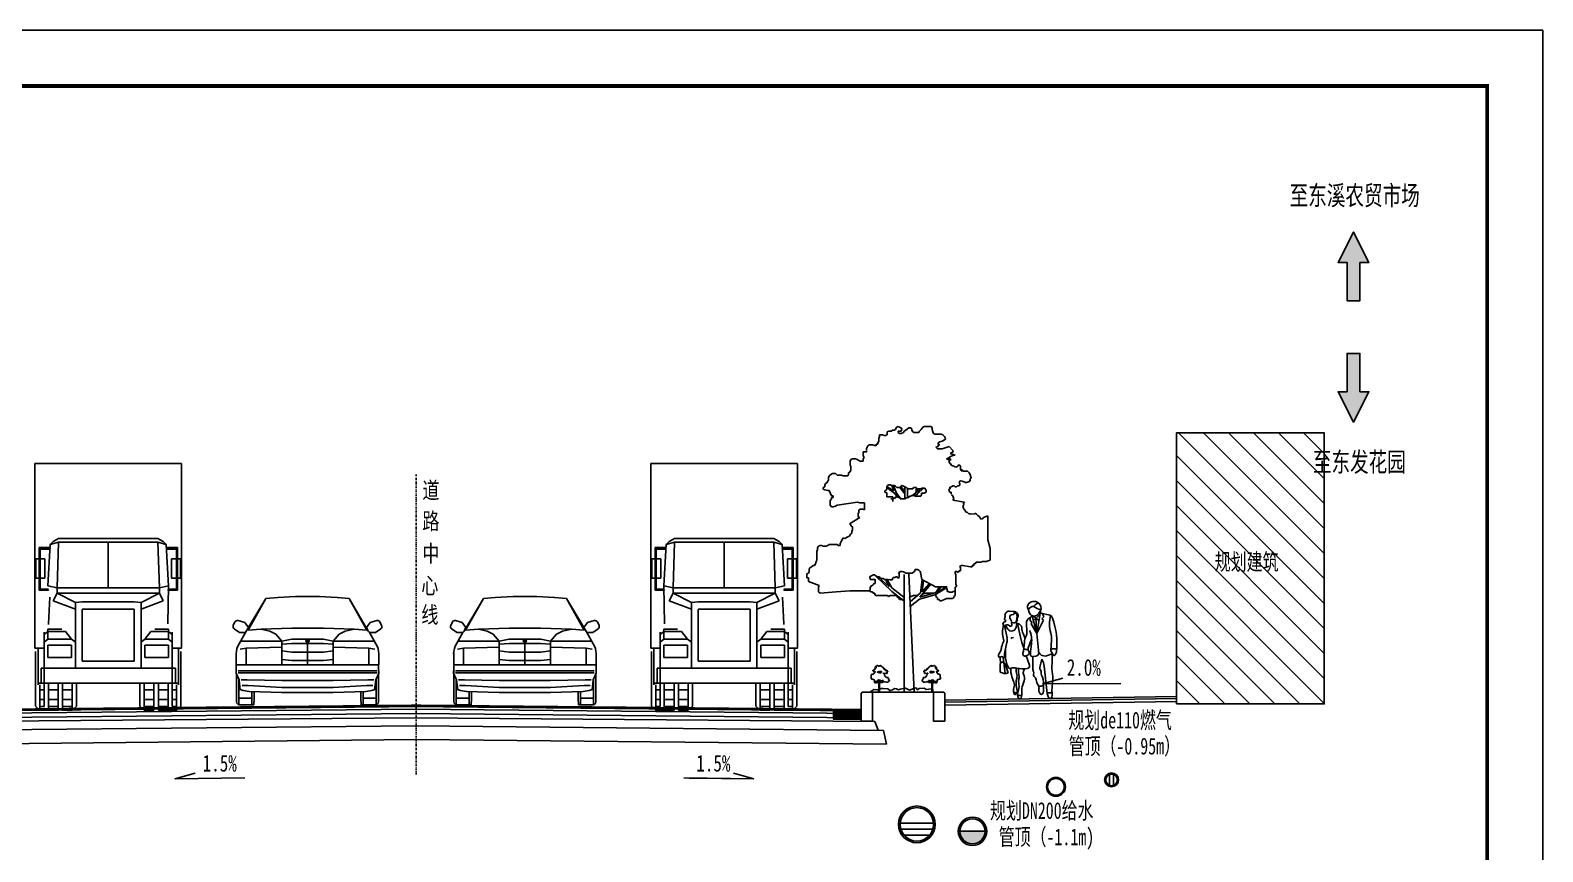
# Model space of a CAD drawing. Extents: x 797 to 1637, y 312 to 609.
# Drawn here: x 1365.2 to 1637, y 461.4 to 609 of the extents above; entities that cross this region are included whole.
import ezdxf

# ---------------------------------------------------------------- set-up
doc = ezdxf.new("R2010")
doc.units = 0
doc.header["$LTSCALE"] = 0.125
doc.linetypes.add('CONTINOUS', pattern=[0])
doc.linetypes.add('DASHDOT', pattern=[25.4, 12.7, -6.35, 0, -6.35])
for name, color, linetype in [('0-TK', 7, 'Continuous'), ('A-污水', 6, 'WS1_LINE'), ('A-燃气', 2, 'RQ1_LINE'), ('A-雨水', 4, 'YS1_LINE'), ('HDM', 4, 'Continuous'), ('pp-com', 7, 'Continuous'), ('TK', 7, 'Continuous'), ('标注', 7, 'Continuous'), ('路灯', 124, 'Continuous')]:
    doc.layers.add(name, color=color, linetype=linetype)
doc.styles.add('仿宋_GB2312', font='simfang.ttf', dxfattribs={"width": 0.7})
doc.linetypes.add('RQ1_LINE', pattern='A,4,-0.1,["R",Standard,S=0.3,R=180,X=0.18,Y=0.15],-0.2', length=4.3)
doc.linetypes.add('WS1_LINE', pattern='A,4,-0.1,["W",Standard,S=0.3,R=180,X=0.18,Y=0.15],-0.2', length=4.3)
doc.linetypes.add('YS1_LINE', pattern='A,4,-0.1,["Y",Standard,S=0.3,R=180,X=0.18,Y=0.15],-0.2', length=4.3)

# ---------------------------------------------------------------- blocks, each defined once
blk = doc.blocks.new('M_G23')
for p, q in [((-1018, 3444), (-1018, 867)), ((-1018, 3444), (1028, 3444)), ((1028, 3444), (1028, 867)), ((-804, 2315), (-762, 2358)), ((-804, 2315), (-687, 2347)), ((-762, 2358), (-687, 2400)), ((-687, 2347), (-709, 1708)), ((-687, 2400), (697, 2400)), ((697, 2347), (-687, 2347)), ((5, 1708), (5, 2347)), ((697, 2400), (772, 2358)), ((719, 1708), (697, 2347)), ((697, 2347), (815, 2315)), ((772, 2358), (815, 2315)), ((-1004, 2114), (-960, 2114)), ((-1004, 2114), (-1004, 1847)), ((-960, 2272), (-960, 1678)), ((-807, 2272), (-960, 2272)), ((-811, 2252), (-960, 2252)), ((-947, 2114), (-879, 2114)), ((-946, 2272), (-946, 1678)), ((-879, 2114), (-879, 1847)), ((-836, 1740), (-804, 2315)), ((-807, 2264), (-811, 2252)), ((815, 2315), (846, 1740)), ((970, 2272), (817, 2272)), ((822, 2252), (817, 2264)), ((970, 2252), (822, 2252)), ((889, 2114), (957, 2114)), ((889, 1847), (889, 2114)), ((957, 1678), (957, 2272)), ((970, 2272), (970, 1678)), ((970, 2114), (1014, 2114)), ((1014, 2114), (1014, 1847)), ((-960, 1847), (-1004, 1847)), ((-960, 1692), (-830, 1692)), ((-879, 1847), (-947, 1847)), ((-836, 1740), (-827, 1209)), ((-709, 1708), (-836, 1740)), ((-709, 1634), (-709, 1708)), ((-709, 1708), (719, 1708)), ((846, 1740), (719, 1708)), ((719, 1708), (719, 1634)), ((840, 1692), (970, 1692)), ((957, 1847), (889, 1847)), ((1014, 1847), (970, 1847)), ((-960, 1678), (-828, 1678)), ((-828, 1682), (-828, 1678)), ((-762, 1527), (-709, 1634)), ((-762, 1527), (-453, 1410)), ((719, 1634), (-709, 1634)), ((-709, 1634), (-453, 1506)), ((-453, 1506), (-357, 1516)), ((-453, 590), (-453, 1506)), ((-357, 1516), (367, 1516)), ((463, 1506), (367, 1516)), ((463, 1506), (719, 1634)), ((772, 1527), (463, 1410)), ((463, 590), (463, 1506)), ((772, 1527), (719, 1634)), ((837, 1206), (819, 1580)), ((838, 1678), (838, 1684)), ((838, 1678), (970, 1678)), ((-357, 686), (-357, 1410)), ((-357, 1410), (367, 1410)), ((367, 1410), (367, 686)), ((-890, 1059), (-836, 1101)), ((-890, 59), (-890, 1090)), ((-836, 1133), (-836, 994)), ((-645, 1133), (-836, 1133)), ((-591, 1101), (-836, 1101)), ((-591, 1101), (-506, 994)), ((602, 1101), (516, 994)), ((846, 1101), (602, 1101)), ((846, 1133), (655, 1133)), ((834, 1242), (834, 1238)), ((837, 1206), (837, 1200)), ((846, 994), (846, 1133)), ((900, 1059), (846, 1101)), ((901, 59), (901, 1090)), ((-1018, 867), (-890, 867)), ((-975, 356), (-975, 867)), ((-836, 994), (-890, 952)), ((-506, 994), (-836, 994)), ((-836, 909), (-836, 739)), ((-506, 909), (-836, 909)), ((-506, 994), (-453, 952)), ((-506, 909), (-506, 739)), ((516, 994), (463, 952)), ((846, 994), (516, 994)), ((516, 909), (516, 739)), ((516, 909), (846, 909)), ((900, 952), (846, 994)), ((846, 739), (846, 909)), ((900, 867), (1028, 867)), ((985, 356), (985, 867)), ((-1008, 59), (-1008, 822)), ((-506, 739), (-836, 739)), ((367, 686), (-357, 686)), ((846, 739), (516, 739)), ((1019, 59), (1019, 822)), ((-932, 377), (-932, 590)), ((942, 590), (-932, 590)), ((-891, 591), (-892, 590)), ((902, 590), (901, 591)), ((942, 377), (942, 590)), ((-965, 377), (975, 377)), ((-948, 355), (-948, 0)), ((-948, 288), (-902, 288)), ((-831, 0), (-831, 377)), ((-695, 288), (-831, 288)), ((-695, 377), (-695, 0)), ((-633, 0), (-633, 377)), ((-497, 288), (-633, 288)), ((-497, 377), (-497, 0)), ((-437, 377), (-437, 59)), ((447, 377), (447, 59)), ((507, 0), (507, 377)), ((507, 288), (643, 288)), ((643, 377), (643, 0)), ((705, 0), (705, 377)), ((841, 288), (705, 288)), ((841, 0), (841, 377)), ((959, 288), (912, 288)), ((959, 0), (959, 355)), ((-1008, 59), (-948, 0)), ((-948, 153), (-891, 153)), ((-885, 53), (-948, 53)), ((-948, 0), (-695, 0)), ((-695, 153), (-831, 153)), ((-831, 53), (-695, 53)), ((-497, 153), (-633, 153)), ((-497, 53), (-633, 53)), ((-633, 0), (-497, 0)), ((-437, 59), (-497, 0)), ((447, 59), (507, 0)), ((507, 153), (643, 153)), ((507, 53), (643, 53)), ((507, 0), (643, 0)), ((841, 153), (705, 153)), ((841, 53), (705, 53)), ((705, 0), (959, 0)), ((959, 53), (895, 53)), ((959, 153), (901, 153)), ((1019, 59), (959, 0))]:
    blk.add_line(p, q)
at = {"width": 0.8, "flags": 9}
for tag in ['XSIZE', 'YSIZE']:
    blk.add_attdef(tag, (0, 0), '', height=0.5, dxfattribs=at)
blk = doc.blocks.new('M_G18')
for p, q in [((-617, 1571), (-897, 1099)), ((-617, 1571), (-881, 1102)), ((-442, 1586), (-617, 1571)), ((-442, 1586), (-178, 1600)), ((-178, 1600), (173, 1600)), ((437, 1586), (173, 1600)), ((613, 1571), (437, 1586)), ((613, 1571), (876, 1102)), ((909, 1077), (613, 1571)), ((-1100, 1174), (-1075, 1225)), ((-1007, 1069), (-1087, 1124)), ((-1027, 1245), (-929, 1215)), ((-929, 1215), (-876, 1144)), ((-878, 1150), (-905, 1078)), ((-237, 1132), (-691, 1117)), ((232, 1132), (-237, 1132)), ((232, 1132), (686, 1117)), ((924, 1215), (872, 1144)), ((1023, 1245), (924, 1215)), ((1002, 1069), (1082, 1124)), ((1096, 1174), (1071, 1225)), ((-914, 1077), (-1016, 903)), ((-1007, 1069), (-921, 1071)), ((-383, 941), (-998, 941)), ((-958, 1070), (-961, 1065)), ((-691, 1117), (-881, 1102)), ((-691, 1117), (-559, 1088)), ((-559, 1088), (-471, 1044)), ((-383, 941), (-471, 1044)), ((-383, 941), (-237, 971)), ((-383, 590), (-383, 941)), ((-383, 897), (-237, 905)), ((-237, 971), (232, 971)), ((-237, 905), (232, 905)), ((-25, 951), (-26, 946)), ((-26, 946), (-24, 946)), ((-26, 942), (-26, 946)), ((-24, 942), (-26, 942)), ((-26, 938), (-26, 942)), ((-24, 938), (-26, 938)), ((-25, 934), (-26, 938)), ((-23, 955), (-25, 951)), ((-25, 951), (-23, 950)), ((-23, 935), (-25, 934)), ((-23, 930), (-25, 934)), ((-24, 947), (-22, 951)), ((-23, 950), (-24, 946)), ((-24, 942), (-24, 947)), ((-24, 946), (-24, 942)), ((-24, 942), (-24, 938)), ((-24, 938), (-24, 942)), ((-24, 938), (-23, 935)), ((-22, 934), (-24, 938)), ((-20, 958), (-23, 955)), ((-23, 955), (-21, 953)), ((-21, 953), (-23, 950)), ((-23, 935), (-21, 931)), ((-21, 931), (-23, 930)), ((-20, 927), (-23, 930)), ((-22, 951), (-20, 955)), ((-22, 934), (-20, 930)), ((-18, 956), (-21, 953)), ((-21, 932), (-8, 945)), ((-3, 942), (-21, 932)), ((-3, 937), (-21, 932)), ((-21, 931), (-18, 928)), ((-16, 961), (-20, 958)), ((-18, 956), (-20, 958)), ((-20, 955), (-16, 958)), ((-16, 927), (-20, 930)), ((-20, 927), (-18, 928)), ((-16, 924), (-20, 927)), ((-15, 959), (-18, 956)), ((-18, 928), (-15, 926)), ((-12, 963), (-16, 961)), ((-15, 959), (-16, 961)), ((-16, 958), (-12, 960)), ((-12, 924), (-16, 927)), ((-16, 924), (-15, 926)), ((-12, 922), (-16, 924)), ((-11, 961), (-15, 959)), ((-15, 926), (-11, 924)), ((-8, 964), (-12, 963)), ((-11, 961), (-12, 963)), ((-12, 960), (-8, 962)), ((-11, 924), (-12, 922)), ((-8, 923), (-12, 924)), ((-8, 921), (-12, 922)), ((-7, 962), (-11, 961)), ((-11, 924), (-7, 923)), ((-3, 965), (-8, 964)), ((-8, 964), (-7, 962)), ((-8, 962), (-3, 962)), ((-8, 945), (-3, 962)), ((-3, 942), (-8, 945)), ((-7, 923), (-8, 921)), ((-3, 922), (-8, 923)), ((-3, 920), (-8, 921)), ((-3, 962), (-7, 962)), ((-7, 923), (-3, 922)), ((-3, 937), (-3, 965)), ((2, 964), (-3, 965)), ((1, 962), (-3, 962)), ((-3, 962), (2, 962)), ((-3, 962), (2, 945)), ((-3, 942), (2, 945)), ((15, 932), (-3, 937)), ((-3, 922), (1, 923)), ((2, 923), (-3, 922)), ((-3, 920), (-3, 922)), ((2, 921), (-3, 920)), ((-2, 942), (15, 932)), ((-2, 590), (-2, 905)), ((2, 964), (1, 962)), ((5, 961), (1, 962)), ((1, 923), (5, 924)), ((1, 923), (2, 921)), ((6, 963), (2, 964)), ((2, 962), (6, 960)), ((2, 945), (15, 932)), ((6, 924), (2, 923)), ((6, 922), (2, 921)), ((6, 963), (5, 961)), ((9, 959), (5, 961)), ((5, 924), (9, 926)), ((5, 924), (6, 922)), ((10, 961), (6, 963)), ((6, 960), (10, 958)), ((10, 927), (6, 924)), ((10, 924), (6, 922)), ((10, 961), (9, 959)), ((12, 956), (9, 959)), ((9, 926), (12, 928)), ((9, 926), (10, 924)), ((14, 958), (10, 961)), ((14, 955), (10, 958)), ((14, 930), (10, 927)), ((14, 927), (10, 924)), ((12, 956), (14, 958)), ((15, 953), (12, 956)), ((12, 928), (15, 931)), ((14, 927), (12, 928)), ((16, 955), (14, 958)), ((16, 951), (14, 955)), ((16, 934), (14, 930)), ((16, 930), (14, 927)), ((15, 953), (16, 955)), ((16, 950), (15, 953)), ((15, 931), (16, 935)), ((16, 930), (15, 931)), ((19, 951), (16, 955)), ((16, 950), (19, 951)), ((16, 951), (18, 947)), ((18, 946), (16, 950)), ((16, 935), (18, 938)), ((18, 938), (16, 934)), ((16, 935), (19, 934)), ((19, 934), (16, 930)), ((18, 947), (18, 942)), ((18, 946), (20, 946)), ((18, 942), (18, 946)), ((18, 938), (18, 942)), ((20, 942), (18, 942)), ((18, 942), (18, 938)), ((18, 938), (20, 938)), ((20, 946), (19, 951)), ((20, 938), (19, 934)), ((20, 946), (20, 942)), ((20, 942), (20, 938)), ((378, 941), (232, 971)), ((232, 905), (378, 897)), ((466, 1044), (378, 941)), ((993, 941), (378, 941)), ((378, 590), (378, 941)), ((554, 1088), (466, 1044)), ((554, 1088), (686, 1117)), ((876, 1102), (686, 1117)), ((909, 1077), (1011, 903)), ((1002, 1069), (917, 1071)), ((956, 1065), (953, 1070)), ((-1056, 766), (-1056, 590)), ((-998, 824), (-910, 839)), ((-383, 854), (-910, 839)), ((-910, 590), (-910, 839)), ((-237, 780), (-383, 795)), ((232, 780), (-237, 780)), ((232, 780), (378, 795)), ((378, 854), (906, 839)), ((906, 839), (993, 824)), ((906, 839), (906, 590)), ((1052, 590), (1052, 751)), ((-1057, 469), (-1057, 499)), ((-1057, 469), (-1013, 367)), ((-1056, 590), (1052, 590)), ((-1052, 578), (-1052, 40)), ((-1027, 502), (1023, 502)), ((-1027, 473), (1023, 473)), ((-237, 656), (-383, 671)), ((-237, 656), (232, 656)), ((378, 671), (232, 656)), ((1053, 469), (1009, 367)), ((1048, 40), (1048, 458)), ((1055, 592), (1053, 499)), ((1053, 469), (1053, 499)), ((-1019, 380), (-1019, 0)), ((-1013, 367), (-996, 222)), ((-998, 224), (-954, 209)), ((-895, 370), (-983, 370)), ((-881, 283), (-969, 283)), ((-895, 370), (-383, 356)), ((-383, 253), (-881, 283)), ((378, 356), (-383, 356)), ((378, 253), (-383, 253)), ((891, 370), (378, 356)), ((378, 253), (876, 283)), ((876, 283), (964, 283)), ((979, 370), (891, 370)), ((993, 224), (949, 209)), ((1009, 367), (992, 222)), ((1014, 380), (1014, 0)), ((-826, 95), (-1019, 95)), ((-797, 0), (-1012, 0)), ((-866, 195), (-954, 209)), ((-866, 195), (-383, 180)), ((-826, 0), (-826, 193)), ((-797, 43), (-797, 0)), ((-793, 192), (-793, 49)), ((-383, 180), (378, 180)), ((862, 195), (378, 180)), ((788, 192), (788, 49)), ((792, 43), (792, 0)), ((1008, 0), (792, 0)), ((822, 0), (822, 193)), ((822, 95), (1014, 95)), ((949, 209), (862, 195))]:
    blk.add_line(p, q)
for centre, radius, start, end in [((-1064, 1157), 40, 153.6954, 235.4801), ((-1039, 1207), 40, 72.7095, 153.6954), ((1035, 1207), 40, 26.3046, 107.2905), ((1060, 1157), 40, 304.5199, 26.3046), ((-757, 751), 300, 149.6204, 180), ((752, 751), 300, 0, 30.3796), ((-1012, 40), 40, 180, 270), ((1008, 40), 40, 270, 0)]:
    blk.add_arc(centre, radius, start, end)
at = {"width": 0.8, "flags": 9}
for tag in ['XSIZE', 'YSIZE']:
    blk.add_attdef(tag, (0, 0), '', height=0.5, dxfattribs=at)
blk = doc.blocks.new('213')
for p, q in [((4.03, 6.26), (4.03, 6.26)), ((-0.42, 4.79), (0.28, 4.71)), ((-0.38, 3.52), (-0.22, 3.2)), ((-0.12, 2.74), (-0.13, 2.28)), ((-0.12, 2.75), (0.19, 2.64)), ((-0.07, 4.11), (0.29, 4.17)), ((3.2, 2.82), (3.27, 3.38)), ((3.48, 2.61), (3.2, 2.82)), ((4.25, 0.44), (3.66, 3.7)), ((3.81, 3.64), (4.79, 2.73)), ((3.82, 2.81), (5.04, 3.84)), ((4.25, 0.44), (5.17, 4.36)), ((4.28, 3.2), (4.25, 0.44)), ((4.25, 0.44), (5.64, 2.76)), ((5.21, 4.54), (4.79, 3.98)), ((5.34, 3.03), (5.72, 3.38)), ((5.64, 2.76), (5.34, 3.03)), ((5.47, 3.96), (6.6, 3.66)), ((5.72, 3.38), (5.49, 3.96)), ((-1.42, 2.26), (-1.14, 0.03)), ((-1.28, 2.27), (-0.87, 1.59)), ((0.81, 2.52), (0.61, 1.8)), ((0.83, 2.51), (0.99, 2.47)), ((0.93, 2.48), (1.28, 0.02)), ((2.09, -0.32), (1.79, 0.62)), ((2.51, 2.37), (2.51, 0.95)), ((3.33, 2.23), (3.48, 2.61)), ((4.25, 0.44), (3.33, 2.23)), ((4.25, 0.44), (4.33, -2.58)), ((1.73, -2.03), (1.48, -1.01)), ((1.65, -2.54), (1.92, -0.94)), ((2.56, -2.02), (3.16, -0.67)), ((6.58, -2.75), (6.81, -0.92)), ((-2.77, -6.07), (-2.69, -4.72)), ((-2.61, -4.47), (-2.6, -3.5)), ((-1.99, -4.36), (-2.09, -3.47)), ((-1.92, -6.38), (-1.99, -4.36)), ((-1.36, -6.24), (-1.8, -4.62)), ((2.04, -3.45), (2.27, -3.37)), ((2.53, -5.16), (2.09, -3.44)), ((3.27, -3.67), (3.12, -5.93)), ((3.78, -3.59), (3.32, -3.66)), ((4.82, -4.2), (4.39, -5.63)), ((6.74, -3.4), (5.75, -3.65)), ((7.26, -3.62), (7.5, -3.24)), ((-1.92, -6.38), (-2.77, -6.07)), ((-1.36, -6.24), (-1.92, -6.38)), ((-0.44, -8), (-0.72, -7)), ((1, -8.91), (1.4, -7.9)), ((1.68, -5.71), (1.44, -6.1)), ((5.18, -5.52), (5.41, -10.45)), ((6.28, -10.02), (6.59, -7.85))]:
    blk.add_line(p, q)
for centre, major_axis, start_param, end_param in [((3.54, 5.31), (0.467, 0.467), 1.82667, 3.108281), ((4.04, 5.01), (0.882, 0.882), 6.266869, 8.109856), ((5.31, 4.36), (1.13, 1.13), 1.038956, 1.69989), ((5.37, 6.3), (-0.427, 0.427), 1.554481, 1.61086), ((4.2, 5.03), (0.792, 0.792), 5.038804, 6.32325), ((-1.37, 2.59), (0.24, 0.24), 0.63893, 4.495151), ((-1.11, 3.47), (-0.19, 0.19), -0.048822, 1.898599), ((-1.3, 3.09), (-0.113, 0.113), 2.209726, 5.040191), ((-1.45, 3.85), (-0.172, 0.172), 3.092771, 4.146335), ((-0.5, 4.06), (-0.518, 0.518), -0.895531, 1.004742), ((0, 3.7), (-0.293, 0.293), -0.618466, 1.243229), ((-1.12, 2.76), (-0.711, 0.711), 3.903401, 4.384822), ((0.32, 3.02), (-0.282, 0.282), 2.018496, 3.519591), ((0.25, 4.44), (-0.193, 0.193), 2.523127, 5.387655), ((0.24, 3.81), (0.638, 0.638), 5.940294, 7.025063), ((0.14, 3.83), (0.557, 0.557), 5.387522, 6.572649), ((0.88, 2.69), (0.134, 0.134), 1.560443, 3.663219), ((-2.13, 4.08), (-2.17, 2.17), 3.519591, 3.816726), ((0.36, 3.22), (0.392, 0.392), 4.702036, 5.603116), ((1.23, 3.31), (-0.231, 0.231), 0.118108, 0.890727), ((0.47, 3.92), (-0.461, 0.461), 3.259701, 4.369497), ((3.55, 2.37), (0.732, 0.732), 1.165021, 2.355229), ((3.94, 4.3), (-0.739, 0.739), -0.893636, 0.217257), ((5.5, 5.06), (1.74, 1.74), 2.437448, 2.713181), ((2.86, 4.1), (-0.585, 0.585), 2.735818, 3.467131), ((4.06, 4.52), (-0.646, 0.646), 1.142384, 3.288897), ((5.79, 7.27), (1.84, 1.84), 3.192115, 3.72747), ((5.57, 4.36), (0.289, 0.289), 1.897211, 3.668438), ((12.43, 1.59), (-4.1, 4.1), 0.45129, 1.002028), ((6.36, 2.75), (-0.667, 0.667), 4.192514, 5.239235), ((-6.5, -0.75), (10.09, 10.09), 5.339411, 5.763311), ((2.37, 0.75), (-3.01, 3.01), 0.404911, 1.010624), ((-2.94, -0.19), (-1.28, 1.28), 3.581192, 4.052022), ((-0.95, 1.93), (0.316, 0.316), 6.04755, 7.636744), ((-0.18, 2.01), (0.576, 0.576), 2.898943, 5.231363), ((-0.37, 2.29), (0.167, 0.167), 2.905957, 5.474197), ((-0.04, -0.79), (0.558, 0.558), 0.728928, 1.379992), ((0.77, 1.65), (-0.6, 0.6), 3.936568, 5.238754), ((10.83, 1.35), (-6.82, 6.82), 0.924565, 1.032792), ((5.09, 1.69), (-2.46, 2.46), 0.794977, 1.098468), ((4.78, -1.42), (2.05, 2.05), 1.83187, 2.189765), ((0.68, 0.95), (-1.29, 1.29), 3.402668, 3.926026), ((-1.16, -0.41), (3.13, 3.13), 5.301815, 5.843221), ((3.17, -0.45), (-2.59, 2.59), 3.798435, 4.143622), ((-2.34, -3.05), (0.379, 0.379), 1.6082, 3.425107), ((-4.04, -1.47), (1.26, 1.26), 4.749793, 5.302944), ((0.88, -2.44), (2.28, 2.28), 1.806367, 2.161351), ((-2.5, -0.37), (0.523, 0.523), 4.94796, 5.723013), ((1.94, -3.29), (-2.65, 2.65), 0.390352, 0.730282), ((5.26, -3.15), (-4.88, 4.88), 0.4396, 1.092279), ((0.49, -2.35), (0.83, 0.83), 5.024691, 5.331358), ((1.78, -4.26), (1.43, 1.43), 0.416028, 0.828721), ((2.08, -2.83), (-0.404, 0.404), 2.702646, 4.432505), ((3.1, -2.26), (0.423, 0.423), 1.935252, 2.861708), ((21.77, -5.42), (-13.47, 13.47), 0.5693, 0.669109), ((1.44, 0.1), (1.33, 1.33), 5.076845, 5.246896), ((-0.36, -0.57), (-2.55, 2.55), 3.710893, 3.731018), ((5.47, -2.55), (0.806, 0.806), 2.379957, 4.178852), ((7.04, -4.39), (1.35, 1.35), 0.459758, 1.015947), ((-2.24, -4.74), (-0.323, 0.323), 4.193345, 7.014068), ((-2.34, -3.5), (0.179, 0.179), 5.610617, 8.62936), ((-2.34, -3.05), (0.379, 0.379), 4.416118, 5.442671), ((-0.96, -5.12), (-0.266, 0.266), 1.092279, 2.596457), ((-0.35, -7.61), (-1.55, 1.55), -1.050743, -0.545136), ((1.9, -3.07), (0.29, 0.29), 1.883099, 4.273442), ((2.11, -5.27), (-0.306, 0.306), 2.408029, 4.174385), ((3.26, -3.26), (-0.287, 0.287), 0.669109, 2.511033), ((3.64, -2.71), (0.632, 0.632), 4.081829, 5.07173), ((2.17, -5.62), (2.13, 2.13), 5.530984, 5.991176), ((7.06, -2.81), (-0.346, 0.346), 0.656842, 1.536741), ((-87.3, 2.54), (-66.63, 66.63), 3.840368, 3.865957), ((6.29, -3.53), (0.402, 0.402), 5.534499, 6.249131), ((7.08, -3.5), (-0.155, 0.155), 0.822109, 3.366798), ((6.96, -2.9), (-0.449, 0.449), 3.366798, 3.768614), ((2.84, -6), (-2.62, 2.62), 0.642075, 1.058755), ((-1.88, -8.4), (1.06, 1.06), 5.071712, 5.771144), ((3.05, -8.43), (-2.21, 2.21), 0.445108, 0.96502), ((1.41, -6.07), (0.939, 0.939), 1.907277, 2.630536), ((-1.39, -6.86), (1.12, 1.12), 5.157497, 5.772129), ((1.81, 0.37), (-4.3, 4.3), 2.090849, 2.408029), ((3.47, -8.16), (2.17, 2.17), 2.109527, 2.458911), ((3.85, -6.23), (-2.36, 2.36), 0.59001, 0.910615), ((-1.51, -6.9), (-1.46, 1.46), 3.680325, 4.052209), ((1.97, -6.43), (-0.44, 0.44), 0.2343, 1.169739), ((-0.15, -7.29), (1.18, 1.18), 5.122096, 5.882127), ((4.02, -5.99), (-0.64, 0.64), 0.721083, 1.139609), ((3.57, -6.94), (-0.285, 0.285), 0.474655, 1.551552), ((2.43, -6.58), (0.564, 0.564), 5.187043, 5.851999), ((2.55, -7.93), (0.72, 0.72), 5.600526, 6.263941), ((6.16, -7.56), (1.85, 1.85), 2.458933, 2.875355), ((5, -5.81), (0.451, 0.451), 2.06266, 2.967971), ((4.06, -6.48), (-0.364, 0.364), 3.685521, 4.538767), ((5.19, -6.75), (-0.46, 0.46), 0.543928, 1.270071), ((2.44, -8.2), (-1.73, 1.73), 3.715574, 4.411664), ((16.21, -6.44), (6.84, 6.84), 2.269574, 2.464878), ((5.19, -7.65), (-0.998, 0.998), 3.785022, 4.035674), ((0.74, -9.6), (0.982, 0.982), 1.930119, 2.809167), ((0.09, -9.15), (0.603, 0.603), 2.89451, 3.721894), ((-0.42, -10.16), (-0.0641, 0.0641), 1.23837, 2.834436), ((-0.75, -9.54), (-0.563, 0.563), 2.834436, 4.056742), ((-8.88, -10.6), (-6.37, 6.37), 4.056742, 4.106614), ((1.37, -10.38), (0.928, 0.928), 1.911167, 2.767754), ((0.57, -9.95), (0.391, 0.391), 2.799606, 4.394462), ((-2.08, -8.73), (1.77, 1.77), 5.05276, 5.600503), ((-1.49, -10.06), (1.65, 1.65), 5.134396, 5.559539), ((3.18, -9.77), (-1.65, 1.65), 0.409707, 0.84715), ((5.09, -9.74), (-0.827, 0.827), 0.523101, 1.389858), ((3.22, -9.24), (-0.549, 0.549), 3.664694, 4.446151), ((4.28, -7.12), (-1.36, 1.36), 2.187706, 2.625544), ((4.34, -10.26), (0.182, 0.182), 2.960654, 4.841639), ((3.67, -9.74), (-0.783, 0.783), 3.270843, 3.999113), ((8.14, -9.42), (-2.38, 2.38), 0.573981, 0.85752), ((5.89, -9.14), (0.871, 0.871), 3.511993, 4.245266), ((7.09, -10.38), (-1.19, 1.19), 0.831232, 1.259567), ((3.87, -10.47), (1.71, 1.71), 5.24399, 5.593529), ((7.18, -10.15), (0.644, 0.644), 2.214226, 2.451936), ((0.43, -10.79), (0.203, 0.203), 2.767754, 5.134396), ((5.89, -11), (-0.235, 0.235), 1.259567, 3.673194)]:
    blk.add_ellipse(centre, major_axis=major_axis, ratio=1, start_param=start_param, end_param=end_param)
blk = doc.blocks.new('A$C49796D2C')
at = {"layer": 'HDM', "color": 3}
for p, q in [((5.79, 20.34), (5.79, 20.47)), ((5.79, 20.47), (6.03, 20.47)), ((6.03, 20.47), (6.15, 20.41)), ((6.27, 20.41), (6.4, 20.47)), ((6.4, 20.71), (6.52, 20.78)), ((6.4, 20.47), (6.4, 20.71)), ((6.52, 20.78), (6.71, 20.78)), ((6.71, 20.78), (6.83, 20.84)), ((6.83, 20.84), (6.95, 20.84)), ((6.95, 20.84), (7.07, 20.9)), ((7.07, 20.9), (7.14, 21.08)), ((7.14, 21.08), (7.26, 21.15)), ((7.26, 21.15), (7.38, 21.08)), ((7.5, 20.78), (7.26, 20.78)), ((7.26, 20.78), (7.26, 20.66)), ((7.26, 20.66), (7.38, 20.59)), ((7.38, 21.08), (7.5, 21.03)), ((7.38, 20.59), (7.5, 20.59)), ((7.5, 21.03), (7.57, 20.9)), ((7.57, 20.9), (7.5, 20.78)), ((7.5, 20.59), (7.69, 20.66)), ((7.69, 20.66), (7.75, 20.78)), ((7.75, 20.78), (7.88, 20.84)), ((7.88, 20.84), (8.12, 21.03)), ((8.12, 21.03), (8.24, 21.03)), ((8.24, 21.03), (8.37, 20.96)), ((8.37, 20.96), (8.37, 20.84)), ((8.37, 20.84), (8.43, 20.71)), ((8.43, 20.71), (8.55, 20.66)), ((8.55, 20.66), (8.92, 20.66)), ((8.92, 20.66), (8.98, 20.78)), ((8.98, 20.78), (9.11, 20.9)), ((9.11, 20.9), (9.23, 21.08)), ((9.23, 21.08), (9.35, 21.15)), ((9.35, 21.15), (9.9, 21.15)), ((9.9, 21.15), (9.97, 21.03)), ((9.97, 21.03), (9.97, 20.9)), ((9.97, 20.9), (10.03, 20.71)), ((10.03, 20.71), (10.09, 20.59)), ((10.09, 20.59), (10.21, 20.53)), ((10.21, 20.53), (10.7, 20.53)), ((10.7, 20.53), (10.82, 20.47)), ((10.82, 20.47), (10.95, 20.34)), ((4.74, 19.36), (4.8, 19.49)), ((4.74, 19.24), (4.74, 19.36)), ((4.8, 19.49), (4.86, 19.61)), ((4.86, 19.61), (4.98, 19.67)), ((4.98, 19.67), (5.23, 19.67)), ((5.23, 19.67), (5.53, 19.61)), ((5.53, 19.61), (5.53, 19.73)), ((5.53, 19.73), (5.66, 19.73)), ((5.66, 19.85), (5.72, 19.98)), ((5.66, 19.73), (5.66, 19.85)), ((5.72, 20.22), (5.79, 20.34)), ((5.72, 19.98), (5.72, 20.22)), ((6.15, 20.41), (6.27, 20.41)), ((10.46, 19.55), (10.27, 19.49)), ((10.27, 19.49), (10.39, 19.36)), ((10.39, 19.36), (10.77, 19.36)), ((10.58, 19.92), (10.46, 19.85)), ((10.46, 19.85), (10.46, 19.73)), ((10.46, 19.73), (10.58, 19.67)), ((10.58, 19.67), (10.46, 19.67)), ((10.46, 19.67), (10.46, 19.55)), ((10.77, 19.98), (10.58, 19.92)), ((11.01, 20.1), (10.77, 19.98)), ((10.77, 19.36), (11.32, 19.56)), ((10.95, 20.34), (11.04, 20.19)), ((11.04, 20.19), (11.01, 20.1)), ((11.32, 19.56), (11.61, 19.24)), ((3.44, 18.38), (3.51, 18.51)), ((3.44, 18.07), (3.44, 18.38)), ((3.51, 17.95), (3.44, 18.07)), ((3.51, 18.51), (3.63, 18.56)), ((3.63, 18.56), (3.87, 18.56)), ((3.87, 18.56), (4, 18.51)), ((4, 18.51), (4.13, 18.44)), ((4.13, 18.44), (4.25, 18.38)), ((4.25, 18.38), (4.49, 18.38)), ((4.49, 18.81), (4.49, 19.12)), ((4.49, 19.12), (4.74, 19.12)), ((4.55, 18.68), (4.49, 18.81)), ((4.49, 18.56), (4.55, 18.68)), ((4.49, 18.38), (4.49, 18.56)), ((4.74, 19.12), (4.8, 19.18)), ((11.26, 18.63), (11.13, 18.56)), ((11.13, 18.56), (11.44, 18.44)), ((11.44, 18.75), (11.26, 18.63)), ((11.44, 18.56), (11.32, 18.56)), ((11.32, 18.56), (11.32, 18.26)), ((11.32, 18.26), (11.44, 18.19)), ((11.54, 19.06), (11.42, 19)), ((11.42, 19), (11.81, 18.87)), ((11.69, 18.87), (11.44, 18.75)), ((11.44, 18.44), (11.44, 18.56)), ((11.44, 18.19), (11.5, 18.07)), ((11.5, 18.07), (11.63, 18.01)), ((11.66, 19.12), (11.54, 19.06)), ((11.61, 19.24), (11.66, 19.12)), ((11.81, 18.87), (11.69, 18.87)), ((12, 17.95), (12.05, 18.07)), ((12.05, 18.07), (12.18, 18.07)), ((12.18, 18.07), (12.24, 17.95)), ((1.66, 16.78), (1.73, 16.9)), ((1.73, 17.09), (1.78, 17.21)), ((1.73, 16.9), (1.73, 17.09)), ((1.78, 17.21), (1.9, 17.33)), ((1.9, 17.33), (2.03, 17.4)), ((2.03, 17.4), (2.28, 17.4)), ((2.28, 17.4), (2.4, 17.27)), ((2.4, 17.27), (2.77, 17.27)), ((2.77, 17.27), (2.89, 17.21)), ((2.89, 17.21), (3.26, 17.21)), ((3.26, 17.21), (3.32, 17.33)), ((3.32, 17.46), (3.44, 17.52)), ((3.32, 17.33), (3.32, 17.46)), ((3.44, 17.52), (3.51, 17.7)), ((3.51, 17.7), (3.51, 17.95)), ((11.63, 18.01), (11.75, 17.95)), ((11.75, 17.95), (11.87, 17.89)), ((11.87, 17.89), (12, 17.95)), ((12.24, 17.95), (12.24, 17.7)), ((12.24, 17.7), (12.36, 17.58)), ((12.36, 17.58), (12.24, 17.7)), ((12.24, 17.7), (12.36, 17.7)), ((12.36, 17.7), (12.43, 17.58)), ((12.43, 17.58), (12.79, 17.58)), ((12.79, 17.58), (12.92, 17.46)), ((12.92, 17.46), (13.04, 17.27)), ((13, 16.88), (12.97, 16.78)), ((13.09, 17.03), (13, 16.97)), ((13, 16.97), (13, 16.88)), ((13.04, 17.27), (13.04, 17.15)), ((13.04, 17.15), (13.1, 17.03)), ((1.29, 16.29), (1.42, 16.35)), ((1.29, 16.16), (1.29, 16.29)), ((1.42, 16.11), (1.29, 16.16)), ((1.42, 16.48), (1.48, 16.6)), ((1.42, 16.35), (1.42, 16.48)), ((1.66, 16.04), (1.42, 16.11)), ((1.48, 16.6), (1.6, 16.66)), ((1.6, 16.66), (1.66, 16.78)), ((1.78, 16.04), (1.66, 16.04)), ((1.97, 15.62), (1.78, 16.04)), ((6.2, 16.03), (6.32, 16.08)), ((6.2, 15.92), (6.2, 16.03)), ((6.36, 15.87), (6.2, 15.92)), ((6.32, 16.08), (6.36, 16.19)), ((6.36, 16.35), (6.42, 16.45)), ((6.92, 16.03), (6.36, 16.36)), ((6.36, 16.19), (6.36, 16.35)), ((6.36, 16.28), (7.01, 15.81)), ((6.36, 15.55), (6.36, 15.87)), ((6.42, 16.45), (6.53, 16.5)), ((6.53, 16.5), (6.63, 16.5)), ((6.63, 16.5), (6.74, 16.45)), ((6.74, 16.45), (6.95, 16.45)), ((6.77, 16.45), (6.92, 16.03)), ((7.13, 15.83), (6.89, 16.45)), ((6.95, 16.45), (7.06, 16.4)), ((7.01, 15.81), (7.21, 15.52)), ((7.06, 16.4), (7.16, 16.29)), ((7.49, 15.39), (7.13, 15.83)), ((7.16, 16.29), (7.48, 16.29)), ((7.79, 15.78), (7.41, 16.29)), ((7.47, 16.36), (7.81, 15.96)), ((7.48, 16.4), (7.58, 16.45)), ((7.48, 16.29), (7.48, 16.4)), ((7.58, 16.45), (7.8, 16.35)), ((7.81, 16.34), (7.79, 15.4)), ((7.8, 16.35), (7.9, 16.29)), ((7.9, 16.29), (8.06, 16.19)), ((8.01, 16.21), (8.02, 15.5)), ((8.06, 16.19), (8.43, 16.19)), ((8.37, 15.66), (8.27, 15.6)), ((8.36, 15.63), (8.67, 15.86)), ((8.49, 15.66), (8.37, 15.66)), ((8.43, 16.19), (8.49, 16.29)), ((8.49, 16.29), (8.7, 16.29)), ((8.64, 15.6), (8.49, 15.66)), ((8.82, 15.77), (8.6, 15.62)), ((8.67, 15.86), (8.73, 16.26)), ((8.7, 16.29), (8.81, 16.19)), ((8.81, 15.89), (9.13, 16.22)), ((8.81, 16.19), (9.07, 16.19)), ((8.84, 16.18), (8.81, 15.89)), ((9.29, 16.23), (8.82, 15.77)), ((9.07, 16.19), (9.17, 16.24)), ((9.12, 15.71), (9.07, 15.6)), ((9.33, 15.82), (9.12, 15.82)), ((9.12, 15.82), (9.12, 15.71)), ((9.17, 16.24), (9.38, 16.24)), ((9.49, 15.92), (9.33, 15.82)), ((9.38, 16.24), (9.44, 16.14)), ((9.44, 16.14), (9.49, 16.03)), ((9.49, 16.03), (9.49, 15.92)), ((11.4, 16.18), (11.31, 16.14)), ((11.31, 16.14), (11.34, 16.05)), ((11.34, 16.05), (11.33, 15.96)), ((11.33, 15.96), (11.41, 15.92)), ((11.48, 16.33), (11.39, 16.31)), ((11.39, 16.31), (11.4, 16.18)), ((11.41, 15.92), (11.49, 15.92)), ((11.65, 16.41), (11.48, 16.33)), ((11.49, 15.92), (11.5, 15.74)), ((11.62, 15.61), (11.52, 15.71)), ((11.74, 16.41), (11.65, 16.41)), ((11.82, 16.35), (11.74, 16.41)), ((11.91, 16.33), (11.82, 16.35)), ((12, 16.41), (11.91, 16.33)), ((12.08, 16.41), (12, 16.41)), ((12.17, 16.47), (12.08, 16.41)), ((12.18, 16.8), (12.13, 16.68)), ((12.13, 16.68), (12.17, 16.58)), ((12.17, 16.58), (12.17, 16.47)), ((12.27, 16.82), (12.18, 16.8)), ((12.36, 16.8), (12.27, 16.82)), ((12.45, 16.76), (12.36, 16.8)), ((12.53, 16.74), (12.45, 16.76)), ((12.62, 16.68), (12.53, 16.74)), ((12.7, 16.68), (12.62, 16.68)), ((12.79, 16.7), (12.7, 16.68)), ((12.88, 16.73), (12.79, 16.7)), ((12.97, 16.78), (12.88, 16.73)), ((1.85, 15.25), (1.97, 15.37)), ((1.85, 14.88), (1.85, 15.25)), ((1.97, 14.75), (1.85, 14.88)), ((2.09, 15.62), (1.97, 15.62)), ((1.97, 15.37), (1.97, 15.49)), ((1.97, 15.49), (2.09, 15.49)), ((2.09, 14.75), (1.97, 14.75)), ((2.09, 15.49), (2.09, 15.62)), ((2.28, 14.81), (2.09, 14.75)), ((2.4, 14.88), (2.28, 14.81)), ((4.03, 15.12), (2.4, 14.88)), ((4.22, 15.06), (4.03, 15.12)), ((4.15, 14.44), (4.22, 14.57)), ((4.58, 15.06), (4.22, 15.06)), ((4.22, 14.57), (4.46, 14.57)), ((4.46, 14.57), (4.58, 14.5)), ((4.58, 14.5), (4.58, 15.06)), ((6.84, 15.55), (6.36, 15.55)), ((6.84, 15.39), (6.68, 15.39)), ((6.84, 15.18), (6.84, 15.55)), ((6.95, 15.44), (6.84, 15.39)), ((7.06, 15.44), (6.95, 15.44)), ((7.16, 15.55), (7.06, 15.55)), ((7.06, 15.55), (7.06, 15.44)), ((7.32, 15.5), (7.16, 15.55)), ((7.42, 15.5), (7.32, 15.5)), ((7.42, 15.39), (7.42, 15.5)), ((7.8, 15.39), (7.42, 15.39)), ((7.9, 15.44), (7.8, 15.39)), ((8.01, 15.5), (7.9, 15.44)), ((8.11, 15.5), (8.01, 15.5)), ((8.16, 15.6), (8.11, 15.5)), ((8.27, 15.6), (8.16, 15.6)), ((9.07, 15.6), (8.64, 15.6)), ((11.61, 15.28), (11.7, 15.38)), ((12.56, 15.12), (11.61, 15.28)), ((11.7, 15.38), (11.62, 15.61)), ((12.42, 14.8), (12.51, 14.9)), ((12.5, 14.57), (12.42, 14.8)), ((12.47, 15.01), (12.56, 15.12)), ((12.51, 14.9), (12.47, 15.01)), ((12.6, 14.47), (12.5, 14.57)), ((12.64, 14.36), (12.6, 14.47)), ((3.39, 13.4), (4.22, 13.89)), ((3.51, 13.34), (3.39, 13.4)), ((3.51, 13.22), (3.51, 13.34)), ((4.09, 14.2), (4.15, 14.32)), ((4.09, 13.95), (4.09, 14.2)), ((4.22, 13.89), (4.09, 13.95)), ((4.15, 14.32), (4.15, 14.44)), ((12.8, 14.29), (12.64, 14.36)), ((12.9, 14.19), (12.8, 14.29)), ((13.04, 14.18), (12.9, 14.19)), ((13.31, 14.15), (13.04, 14.18)), ((13.41, 14.25), (13.31, 14.15)), ((13.51, 14.16), (13.41, 14.25)), ((13.61, 14.06), (13.51, 14.16)), ((13.71, 13.97), (13.61, 14.06)), ((13.81, 13.88), (13.71, 13.97)), ((13.85, 13.76), (13.81, 13.88)), ((13.97, 13.8), (13.85, 13.76)), ((14.06, 13.9), (13.97, 13.8)), ((14.4, 14.03), (14.06, 13.9)), ((14.4, 14.03), (14.4, 12.11)), ((2.71, 11.93), (2.77, 12.05)), ((2.77, 12.05), (2.83, 12.17)), ((2.83, 12.17), (2.89, 12.29)), ((2.89, 12.29), (3.02, 12.23)), ((3.02, 12.23), (3.26, 12.36)), ((3.26, 12.36), (3.39, 12.42)), ((3.39, 12.42), (3.44, 12.54)), ((3.44, 12.54), (3.57, 12.66)), ((3.63, 13.15), (3.51, 13.22)), ((3.57, 12.78), (3.63, 12.91)), ((3.57, 12.66), (3.57, 12.78)), ((3.63, 12.91), (3.63, 13.15)), ((14.4, 12.11), (14.58, 11.44)), ((0.8, 11.19), (0.86, 11.31)), ((0.8, 10.51), (0.8, 11.19)), ((0.86, 11.49), (0.93, 11.62)), ((0.86, 11.31), (0.86, 11.49)), ((0.93, 11.62), (1.05, 11.68)), ((1.05, 11.68), (1.17, 11.68)), ((1.17, 11.68), (1.29, 11.62)), ((1.29, 11.62), (1.54, 11.62)), ((1.54, 11.62), (1.66, 11.68)), ((1.66, 11.68), (1.78, 11.74)), ((1.78, 11.74), (2.4, 11.74)), ((2.4, 11.74), (2.52, 11.68)), ((2.52, 11.68), (2.64, 11.68)), ((2.64, 11.8), (2.71, 11.93)), ((2.64, 11.68), (2.64, 11.8)), ((14.58, 11.44), (14.58, 10.51)), ((0.19, 9.77), (0.24, 9.9)), ((0.19, 9.59), (0.19, 9.77)), ((0.24, 9.9), (0.37, 9.96)), ((0.37, 9.96), (0.5, 10.08)), ((0.5, 10.08), (0.62, 10.08)), ((0.62, 10.08), (0.68, 10.21)), ((0.68, 10.21), (0.74, 10.39)), ((0.74, 10.39), (0.8, 10.51)), ((8.57, 9.61), (8.62, 9.76)), ((8.62, 9.76), (8.81, 9.76)), ((8.81, 9.76), (8.91, 9.71)), ((8.91, 9.71), (9.01, 9.61)), ((12.12, 9.65), (12.05, 9.53)), ((12.24, 9.65), (12.12, 9.65)), ((12.31, 10.08), (12.18, 10.02)), ((12.18, 10.02), (12.24, 9.9)), ((12.24, 9.9), (12.24, 9.65)), ((12.43, 10.08), (12.31, 10.08)), ((13.04, 9.96), (12.43, 10.08)), ((13.17, 9.96), (13.04, 9.96)), ((13.29, 10.08), (13.17, 10.08)), ((13.17, 10.08), (13.17, 9.96)), ((13.41, 10.21), (13.29, 10.21)), ((13.29, 10.21), (13.29, 10.08)), ((13.47, 10.33), (13.41, 10.21)), ((13.84, 10.33), (13.47, 10.33)), ((13.97, 10.39), (13.84, 10.33)), ((14.27, 10.39), (13.97, 10.39)), ((14.58, 10.51), (14.27, 10.39)), ((0, 9.41), (0.12, 9.47)), ((0, 9.1), (0, 9.41)), ((0.12, 9.1), (0, 9.1)), ((0.12, 9.47), (0.19, 9.59)), ((0.12, 8.79), (0.12, 9.1)), ((0.99, 8.48), (0.12, 8.79)), ((0.93, 8.36), (0.99, 8.48)), ((5, 9.17), (5.09, 9.22)), ((5.05, 9.07), (5, 9.17)), ((5.05, 8.97), (5.05, 9.07)), ((5.44, 8.97), (5.05, 8.97)), ((5.05, 8.29), (5.09, 8.44)), ((5.09, 9.22), (5.19, 9.27)), ((5.09, 8.44), (5.19, 8.49)), ((5.19, 9.27), (5.29, 9.32)), ((5.19, 8.49), (5.29, 8.54)), ((5.29, 9.32), (5.39, 9.32)), ((5.29, 8.54), (5.34, 8.63)), ((5.34, 8.63), (5.44, 8.63)), ((5.39, 9.32), (5.53, 9.22)), ((5.44, 8.63), (5.44, 8.97)), ((5.51, 9.21), (6.76, 8)), ((5.53, 9.22), (5.63, 9.17)), ((5.63, 9.17), (5.78, 9.17)), ((6.55, 8.39), (5.71, 9.15)), ((5.78, 9.17), (5.83, 9.07)), ((5.83, 9.07), (5.92, 9.03)), ((5.92, 9.03), (6.07, 9.03)), ((6.07, 9.03), (6.17, 8.97)), ((6.17, 8.97), (6.47, 8.97)), ((6.27, 8.97), (6.55, 8.39)), ((6.76, 8.31), (6.39, 8.97)), ((6.47, 8.97), (6.62, 8.93)), ((6.62, 8.93), (6.81, 8.93)), ((6.81, 9.07), (6.91, 9.12)), ((6.81, 8.93), (6.81, 9.07)), ((6.91, 9.12), (7.01, 9.12)), ((7.01, 9.12), (7.1, 9.17)), ((7.1, 9.17), (7.2, 9.17)), ((7.2, 9.17), (7.25, 9.07)), ((7.25, 9.07), (7.35, 9.12)), ((7.35, 9.42), (7.3, 9.52)), ((7.3, 9.52), (7.4, 9.52)), ((7.35, 9.12), (7.35, 9.42)), ((7.4, 9.52), (7.4, 9.61)), ((7.4, 9.61), (7.59, 9.61)), ((7.59, 9.61), (7.69, 9.56)), ((7.69, 9.56), (7.79, 9.52)), ((7.74, 9.37), (7.76, 0)), ((7.79, 9.52), (7.89, 9.46)), ((7.89, 9.46), (8.37, 9.46)), ((8.13, 9.41), (8.54, 0)), ((8.37, 9.46), (8.47, 9.52)), ((8.47, 9.52), (8.57, 9.61)), ((9.88, 8.59), (9, 7.55)), ((9.01, 9.61), (9.06, 9.52)), ((9.04, 7.9), (9.19, 8.93)), ((9.06, 9.52), (9.16, 8.97)), ((9.16, 8.97), (10.24, 8.39)), ((9.29, 8.9), (9.17, 7.98)), ((9.17, 7.98), (9.74, 8.62)), ((11.93, 9.59), (11.81, 9.59)), ((11.81, 9.59), (11.81, 9.47)), ((11.81, 9.47), (11.87, 9.34)), ((11.87, 9.34), (11.87, 8.55)), ((11.87, 8.55), (11.93, 8.43)), ((12.05, 9.53), (11.93, 9.59)), ((0.93, 7.99), (0.93, 8.36)), ((1.05, 7.87), (0.93, 7.99)), ((2.34, 7.99), (1.05, 7.87)), ((3.44, 8.06), (2.34, 7.99)), ((4.98, 8.06), (3.44, 8.06)), ((5.1, 7.99), (4.98, 8.06)), ((5.05, 8.1), (5.05, 8.29)), ((5.23, 7.99), (5.1, 7.99)), ((5.29, 7.87), (5.23, 7.99)), ((5.41, 7.87), (5.29, 7.87)), ((5.41, 7.75), (5.41, 7.87)), ((5.53, 7.69), (5.41, 7.75)), ((6.4, 7.69), (5.53, 7.69)), ((6.52, 7.62), (6.4, 7.69)), ((6.64, 7.69), (6.52, 7.62)), ((7.19, 7.69), (6.64, 7.69)), ((7.73, 7.55), (6.76, 8.31)), ((6.76, 8), (7.73, 7.26)), ((7.19, 7.56), (7.19, 7.69)), ((7.32, 7.5), (7.19, 7.56)), ((7.38, 7.38), (7.32, 7.5)), ((7.66, 7.38), (7.38, 7.38)), ((8.18, 7.56), (8.16, 7.54)), ((8.3, 7.62), (8.18, 7.56)), ((8.22, 7.18), (9.04, 7.9)), ((8.96, 7.4), (8.22, 6.81)), ((8.49, 7.69), (8.3, 7.62)), ((8.79, 7.69), (8.49, 7.69)), ((10.19, 7.75), (8.96, 7.4)), ((9, 7.55), (10.26, 7.92)), ((9.29, 7.81), (9.22, 7.81)), ((9.47, 7.87), (9.29, 7.81)), ((10.03, 7.87), (9.47, 7.87)), ((10.05, 7.86), (10.03, 7.87)), ((11.12, 8.29), (10.19, 7.75)), ((10.27, 7.75), (10.22, 7.77)), ((10.24, 8.39), (11.17, 8.39)), ((10.26, 7.92), (10.56, 8.37)), ((10.27, 7.62), (10.27, 7.75)), ((10.39, 7.5), (10.27, 7.62)), ((10.68, 8.39), (10.38, 7.94)), ((10.38, 7.94), (11.1, 8.35)), ((10.39, 7.38), (10.39, 7.5)), ((10.52, 7.38), (10.39, 7.38)), ((10.58, 7.26), (10.52, 7.38)), ((10.7, 7.26), (10.58, 7.26)), ((10.82, 7.32), (10.7, 7.26)), ((10.95, 7.38), (10.82, 7.32)), ((11.13, 7.44), (10.95, 7.38)), ((11.17, 8.39), (11.07, 8.39)), ((11.07, 8.39), (11.17, 8.19)), ((11.56, 7.44), (11.13, 7.44)), ((11.17, 8.19), (11.17, 8)), ((11.17, 8), (11.26, 8)), ((11.26, 8), (11.36, 7.95)), ((11.36, 7.95), (11.56, 7.95)), ((11.56, 7.95), (11.65, 8)), ((11.69, 7.5), (11.56, 7.44)), ((11.65, 8), (11.75, 8)), ((11.81, 7.69), (11.69, 7.62)), ((11.69, 7.62), (11.69, 7.5)), ((11.93, 8.43), (11.81, 8.36)), ((11.81, 8.36), (11.81, 7.69))]:
    blk.add_line(p, q, dxfattribs=at)
blk = doc.blocks.new('A$C04D1370C')
at = {"linetype": 'CONTINOUS'}
blk.add_blockref('A$C49796D2C', (0, 0), dxfattribs=at)

msp = doc.modelspace()

# ---------------------------------------------------------------- hatches: boundary and pattern name
at = {"ltscale": 0.1}
h = msp.add_hatch(dxfattribs=at)
h.set_pattern_fill('ANSI31', color=8, scale=0.05, style=0)
h.set_pattern_definition([(135, (1514.54564, 485.20012), (0.112253, 0.112253), [])])
h.paths.add_polyline_path([(1509.54591, 486.90493), (1514.54564, 486.8308), (1514.54461, 485.20012), (1509.54591, 485.2368)])
h = msp.add_hatch(dxfattribs=at)
h.set_pattern_fill('ANSI31', color=8, scale=0.05, style=0)
h.set_pattern_definition([(135, (1514.54564, 485.20003), (0.112253, 0.112253), [])])
h.paths.add_polyline_path([(1509.54591, 486.90483), (1514.54564, 486.83071), (1514.54461, 485.20003), (1509.54591, 485.23671)])
h = msp.add_hatch(color=5)
h.paths.add_polyline_path([(1549.54461, 474.55103), (1549.54461, 474.75103, 0.414213562), (1547.84461, 473.05103, 0.414213562), (1549.54461, 471.35103), (1549.54461, 471.55103, -0.414213562), (1548.04461, 473.05103, -0.414213562)])
h.paths.add_polyline_path([(1551.04461, 473.05103, -0.414213562), (1549.54461, 471.55103), (1549.54461, 471.35103, 0.414213562), (1551.24461, 473.05103, 0.414213562), (1549.54461, 474.75103), (1549.54461, 474.55103, -0.414213562)])
at = {"layer": 'A-污水'}
for points in [[(1532.29461, 465.05979, 0.48075899), (1535.03946, 462.86489), (1535.03946, 462.55827, -0.472644226), (1531.99461, 465.05979, -0.472644226), (1535.03946, 467.56132), (1535.03946, 467.2547, 0.48075899)], [(1532.29461, 465.05979, 1), (1536.79461, 465.05979)], [(1537.09461, 465.05979, -0.358101274), (1535.03946, 462.55827), (1535.03946, 462.86489, 0.350658692), (1536.79461, 465.05979, 0.350658692), (1535.03946, 467.2547), (1535.03946, 467.56132, -0.358101274)]]:
    msp.add_hatch(color=8, dxfattribs=at).paths.add_polyline_path(points)
at = {"layer": 'A-燃气'}
h = msp.add_hatch(color=2, dxfattribs=at)
h.paths.add_polyline_path([(1559.18636, 475.50736), (1559.18636, 475.29679, 0.315541824), (1558.49461, 474.30979, 0.315541824), (1559.18636, 473.3228), (1559.18636, 473.11223, -0.331423092), (1558.29461, 474.30979, -0.331423092)])
h.paths.add_polyline_path([(1560.79461, 474.30979, -0.335057474), (1559.88715, 473.10765), (1559.88715, 473.31724, 0.319907535), (1560.59461, 474.30979, 0.319907535), (1559.88715, 475.30235), (1559.88715, 475.51194, -0.335057474)])
h = msp.add_hatch(color=2, dxfattribs=at)
h.paths.add_polyline_path([(1559.54461, 475.35979), (1559.54461, 475.55979, -0.069509227), (1559.88715, 475.51194), (1559.88715, 475.30235, 0.083271692)])
h.paths.add_polyline_path([(1559.18636, 475.29679), (1559.18636, 475.50736, -0.072796915), (1559.54461, 475.55979), (1559.54461, 475.35979, 0.087265933)])
h.paths.add_polyline_path([(1559.54461, 473.05979), (1559.54461, 473.25979, 0.083271692), (1559.88715, 473.31724), (1559.88715, 473.10765, -0.069509227)])
h.paths.add_polyline_path([(1559.54461, 473.25979), (1559.54461, 473.05979, -0.072796915), (1559.18636, 473.11223), (1559.18636, 473.3228, 0.087265933)])
at = {"layer": 'A-雨水'}
for points in [[(1521.24461, 466.30979, 0.414213562), (1524.54461, 463.00979), (1524.54461, 463.30979, -0.414213562), (1521.54461, 466.30979, -0.414213562), (1524.54461, 469.30979), (1524.54461, 469.60979, 0.414213562)], [(1527.54461, 466.30979, -0.414213562), (1524.54461, 463.30979), (1524.54461, 463.00979, 0.414213562), (1527.84461, 466.30979, 0.414213562), (1524.54461, 469.60979), (1524.54461, 469.30979, -0.414213562)]]:
    msp.add_hatch(color=8, dxfattribs=at).paths.add_polyline_path(points)
at = {"layer": 'pp-com'}
for points in [[(1603.0283, 572.74699), (1600.2635, 567.30027), (1601.8763, 567.30027), (1601.8763, 560.4277), (1604.1803, 560.4277), (1604.1803, 567.30027), (1605.7931, 567.30027)], [(1605.7931, 544.07096), (1604.1803, 544.07096), (1604.1803, 550.94353), (1601.8763, 550.94353), (1601.8763, 544.07096), (1600.2635, 544.07096), (1603.0283, 538.62424)]]:
    msp.add_hatch(color=256, dxfattribs=at).paths.add_polyline_path(points)
at = {"layer": '路灯'}
h = msp.add_hatch(dxfattribs=at)
h.set_pattern_fill('ANSI31', color=256, style=0)
h.set_pattern_definition([(135, (1105299.955, -2407030.5827), (2.2450640303, 2.2450640303), [])])
h.paths.add_polyline_path([(1571.1893, 487.95532), (1597.7617, 487.95532), (1597.7617, 536.67753), (1571.1893, 536.67753)])

# ---------------------------------------------------------------- linework, layer by layer
for p, q in [((1547.12384, 491.53886), (1550.77208, 492.58911)), ((1561.17884, 491.62759), (1547.12384, 491.53886)), ((1529.54461, 488.63136), (1571.1893, 489.31854)), ((1529.54461, 488.29192), (1571.1893, 488.94187)), ((1529.54461, 487.72083), (1571.1893, 488.37184)), ((1516.98696, 484.79404), (1517.60638, 483.21208)), ((1518.5409, 483.20276), (1519.08842, 480.69922)), ((1391.16529, 474.48244), (1394.81353, 475.53269)), ((1403.72313, 474.65989), (1391.16529, 474.48244)), ((1403.72313, 474.65989), (1391.16529, 474.48244)), ((1482.67828, 474.65989), (1495.23612, 474.48244)), ((1483.62306, 474.61756), (1495.23612, 474.48244)), ((1495.23612, 474.48244), (1491.58788, 475.53269))]:
    msp.add_line(p, q)
at = {"color": 1}
for p, q in [((1354.54396, 486.22597), (1434.54461, 487.00509)), ((1514.54525, 486.2261), (1434.55737, 487.00509)), ((1350.54831, 483.20276), (1434.54461, 484.04038)), ((1352.10225, 484.79404), (1434.54461, 485.47924)), ((1354.54443, 485.47755), (1434.54461, 486.25667)), ((1516.98696, 484.79404), (1434.54461, 485.47924)), ((1518.5409, 483.20276), (1434.54461, 484.04038)), ((1514.54478, 485.47768), (1434.55737, 486.25667)), ((1350.00079, 480.69922), (1434.54461, 481.55693)), ((1519.08842, 480.69922), (1434.54461, 481.55693))]:
    msp.add_line(p, q, dxfattribs=at)
for points in [[(1514.54461, 484.84993), (1516.54461, 484.84993), (1516.54461, 490.0817), (1514.74461, 490.0817), (1514.54461, 489.8817)], [(1529.54461, 484.84993), (1527.54461, 484.84993), (1527.54461, 490.0817), (1529.34461, 490.0817), (1529.54461, 489.8817)]]:
    msp.add_lwpolyline(points, close=True)
at = {"color": 3, "linetype": 'CONTINOUS', "flags": 128}
msp.add_lwpolyline([(1516.0799, 490.0817), (1516.79006, 490.5541), (1517.69698, 490.47183), (1518.11936, 490.72512), (1518.48139, 490.72512), (1519.32613, 490.68893), (1519.7123, 490.36327), (1520.17087, 490.49595), (1520.55704, 490.73718), (1520.89494, 490.67687), (1521.23284, 490.48389), (1521.55867, 490.61657), (1522.48047, 490.81076), (1522.96318, 490.55747), (1523.26487, 490.40067), (1523.91653, 490.75045), (1524.41131, 490.84695), (1524.6406, 490.50922), (1524.98197, 490.74998), (1525.85085, 490.79823), (1526.22495, 490.55699), (1526.67145, 490.59318), (1527.17198, 490.64197), (1527.43821, 490.0817)], dxfattribs=at)
at = {"flags": 128}
msp.add_lwpolyline([(1529.34461, 490.0817), (1516.54461, 490.0817)], dxfattribs=at)
at = {"color": 1, "const_width": 0.5}
for points in [[(1354.54357, 486.83067), (1434.54461, 487.60979)], [(1514.54564, 486.83067), (1434.54461, 487.60979)]]:
    msp.add_lwpolyline(points, dxfattribs=at)
at = {"color": 5}
for radius in [1.7, 1.5]:
    msp.add_circle((1549.54461, 473.05103), radius, dxfattribs=at)
at = {"layer": '0-TK'}
msp.add_lwpolyline([(1217.04461, 609.03548), (1637.04461, 609.03548), (1637.04461, 312.03548), (1217.04461, 312.03548)], close=True, dxfattribs=at)
at = {"layer": '0-TK', "const_width": 0.7}
for points in [[(1627.04461, 322.03548), (1242.04461, 322.03548), (1242.04461, 599.03548), (1627.04461, 599.03548)], [(1242.04461, 599.03548), (1627.04461, 599.03548), (1627.04461, 338.03553), (1242.04461, 338.03548)]]:
    msp.add_lwpolyline(points, close=True, dxfattribs=at)
at = {"layer": 'A-污水', "color": 8, "linetype": 'Continuous'}
msp.add_line((1536.79461, 465.05979), (1532.29461, 465.05979), dxfattribs=at)
for radius in [2.55, 2.25]:
    msp.add_circle((1534.54461, 465.05979), radius, dxfattribs=at)
at = {"layer": 'A-燃气', "color": 2}
for p, q in [((1559.18636, 475.50736), (1559.18636, 473.11223)), ((1559.88715, 473.10765), (1559.88715, 475.51194))]:
    msp.add_line(p, q, dxfattribs=at)
for radius in [1.25, 1.05]:
    msp.add_circle((1559.54461, 474.30979), radius, dxfattribs=at)
at = {"layer": 'A-雨水', "color": 8}
for p, q in [((1521.55102, 466.50583), (1527.53819, 466.50583)), ((1521.67661, 465.42967), (1527.4126, 465.42967)), ((1522.27018, 464.35352), (1526.81903, 464.35352))]:
    msp.add_line(p, q, dxfattribs=at)
for radius in [3.3, 3]:
    msp.add_circle((1524.54461, 466.30979), radius, dxfattribs=at)
at = {"layer": 'pp-com'}
for points in [[(1604.1803, 567.30027), (1604.1803, 560.4277), (1601.8763, 560.4277), (1601.8763, 567.30027), (1600.2635, 567.30027), (1603.0283, 572.74699), (1605.7931, 567.30027)], [(1604.1803, 544.07096), (1604.1803, 550.94353), (1601.8763, 550.94353), (1601.8763, 544.07096), (1600.2635, 544.07096), (1603.0283, 538.62424), (1605.7931, 544.07096)]]:
    msp.add_lwpolyline(points, close=True, dxfattribs=at)
at = {"layer": 'pp-com', "const_width": 0.2}
for points in [[(1432.5445, 487.62507), (1431.5445, 487.62507)], [(1431.54471, 487.57638), (1432.54471, 487.57638)], [(1436.54471, 487.62507), (1437.54471, 487.62507)], [(1436.54471, 487.62507), (1437.54471, 487.62507)], [(1436.54471, 487.62507), (1437.54471, 487.62507)], [(1510.03314, 486.90493), (1509.03314, 486.90493)], [(1510.03314, 486.90493), (1509.03314, 486.90493)]]:
    msp.add_lwpolyline(points, dxfattribs=at)
at = {"layer": 'pp-com'}
for points in [[(1509.54591, 486.90493), (1514.54564, 486.8308), (1514.54461, 485.20012), (1509.54591, 485.2368), (1509.54591, 486.90493)], [(1509.54591, 486.90483), (1514.54564, 486.83071), (1514.54461, 485.20003), (1509.54591, 485.23671), (1509.54591, 486.90483)]]:
    msp.add_lwpolyline(points, dxfattribs=at)
at = {"layer": 'TK', "linetype": 'DASHDOT', "ltscale": 0.2}
msp.add_line((1434.54461, 475.29175), (1434.54461, 529.18107), dxfattribs=at)
at = {"layer": '路灯', "linetype": 'Continuous'}
msp.add_lwpolyline([(1571.1893, 487.95532), (1597.7617, 487.95532), (1597.7617, 536.67753), (1571.1893, 536.67753)], close=True, dxfattribs=at)

# ---------------------------------------------------------------- block references
at = {"linetype": 'CONTINOUS'}
for p, xscale, yscale, zscale in [((1504.7674, 490.08561), 2.257919435622171, 2.25791943538934, 2.25791943552), ((1519.6009, 490.0817), -0.2257919434923679, 0.2257919437251985, 0.2257919435520001), ((1525.48111, 490.0817), 0.2257919434923679, 0.2257919437251985, 0.2257919435520001)]:
    msp.add_blockref('A$C04D1370C', p, dxfattribs=dict(at, xscale=xscale, yscale=yscale, zscale=zscale))
for name, p, xscale, yscale, zscale in [('M_G23', (1379.25324, 486.80342), -0.01287407800555229, 0.01287407800555229, 0.01287407794967691), ('M_G23', (1489.83597, 486.80342), 0.01287407800555229, 0.01287407800555229, 0.01287407794967691), ('M_G18', (1414.97959, 487.81497), -0.0121426903642714, 0.0121426903642714, 0.01214269056), ('M_G18', (1454.10962, 487.81497), 0.0121426903642714, 0.0121426903642714, 0.01214269056)]:
    msp.add_blockref(name, p, dxfattribs=dict(xscale=xscale, yscale=yscale, zscale=zscale))
at = {"rotation": 3.872018213976116}
msp.add_blockref('213', (1541.88667, 499.87619), dxfattribs=at)

# ---------------------------------------------------------------- texts
at = {"layer": '标注', "style": '仿宋_GB2312'}
for s, height, width, p in [('至东溪农贸市场', 3.5, 0.7, (1591.54532, 577.59758)), ('至东发花园', 3.5, 0.7, (1595.72534, 529.69527)), ('道', 3, 0.75, (1435.6501, 524.85742)), ('路', 3, 0.75, (1435.6501, 519.31572)), ('中', 3, 0.75, (1435.6501, 513.48742)), ('规划建筑', 3, 0.7, (1578.08192, 512.00291)), ('心', 3, 0.75, (1435.46673, 507.7196)), ('线', 3, 0.75, (1435.46673, 502.4965)), ('2.0%', 3, 0.75, (1551.48803, 493.01509)), ('1.5%%%', 3, 0.75, (1396.17673, 475.80216)), ('1.5%%%', 3, 0.75, (1484.90782, 475.80216))]:
    msp.add_text(s, height=height, dxfattribs=dict(at, width=width)).set_placement(p)
at = {"layer": '标注', "color": 2, "style": '仿宋_GB2312', "width": 0.7}
for s, p in [('规划de110燃气', (1551.77001, 483.54873)), ('管顶（-0.95m）', (1551.82139, 478.87452))]:
    msp.add_text(s, height=3, dxfattribs=at).set_placement(p)
at = {"layer": '标注', "color": 5, "style": '仿宋_GB2312', "width": 0.7}
for s, p in [('规划DN200给水', (1537.69717, 467.2929)), ('管顶（-1.1m)', (1539.25038, 462.56369))]:
    msp.add_text(s, height=3, dxfattribs=at).set_placement(p)

doc.saveas('drawing.dxf')
